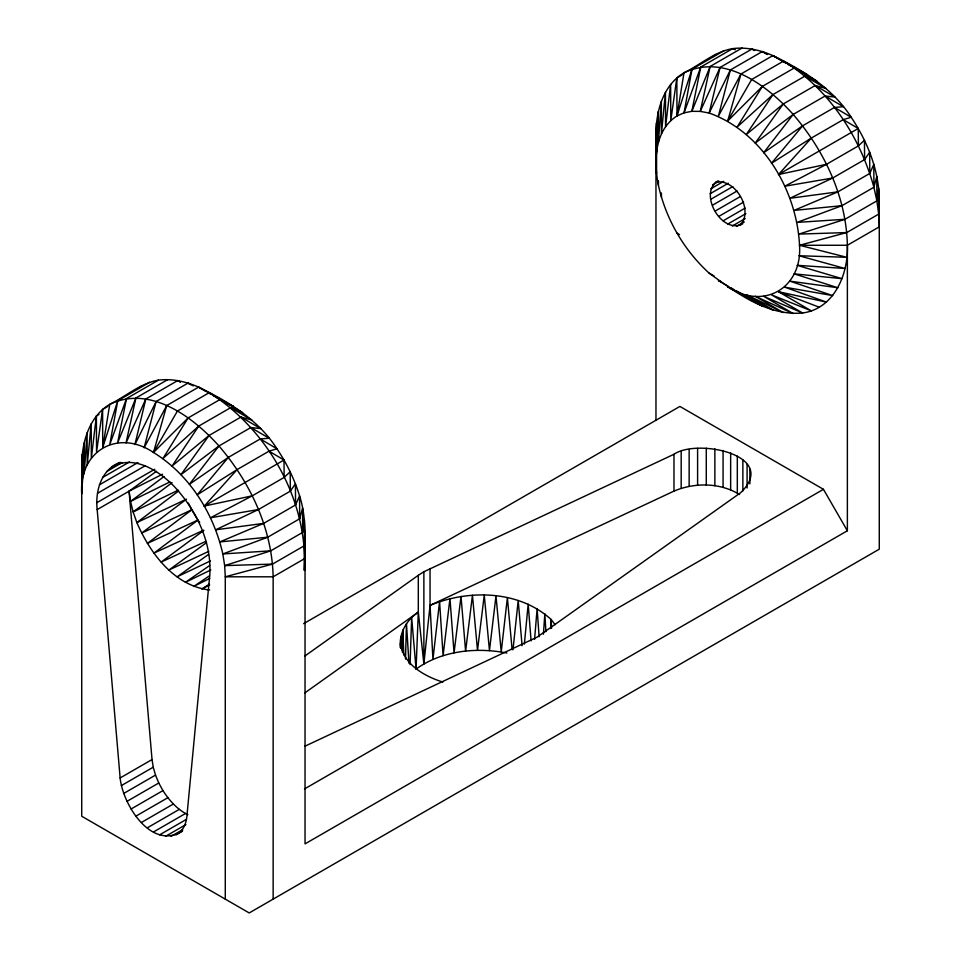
<?xml version="1.0" encoding="UTF-8"?>
<svg xmlns="http://www.w3.org/2000/svg" width="961" height="961" viewBox="0 0 961 961"><rect width="100%" height="100%" fill="white"/><g stroke="black" fill="none" stroke-linecap="round" stroke-linejoin="round"><path stroke-width="1.44" d="M400.509 647.846C398.635 633.491 406.539 619.965 418.311 612.145L418.311 575.303L423.873 571.747L673.973 454.265C697.181 438.096 779.671 455.154 740.607 492.741L537.127 637.131L304.649 746.349M400.761 647.065L400.821 636.626L401.025 646.885M98.947 414.491L96.388 415.969L91.343 458.025L91.199 423.813L87.187 465.352L87.091 432.894L84.172 473.881L84.124 443.081L82.334 483.455L82.322 454.265L81.721 493.918C78.79 450.997 117.795 428.474 153.496 452.475L177.425 411.032L209.33 392.617C268.071 430.035 307.916 500.213 304.433 570.414C304.577 545.548 307.4 519.985 299.568 495.888C294.45 479.155 286.714 463.298 276.948 448.787C258.569 419.897 228.718 401.77 198.615 387.127C186.026 381.649 172.175 378.346 158.409 380.16C140.186 383.271 125.963 396.449 109.758 404.329C88.64 416.93 81.673 443.165 81.721 466.289L81.721 816.249L249.211 912.95L879.279 549.175L879.279 199.227C878.786 169.797 867.387 141.483 851.194 117.254C832.803 88.364 802.952 70.225 772.86 55.594C760.259 50.116 746.421 46.813 732.654 48.627C714.431 51.726 700.209 64.904 683.992 72.796C662.886 85.385 655.919 111.632 655.967 134.756L655.967 420.245M402.443 652.291L402.827 630.02L403.836 654.909M405.506 659.102L406.467 623.641L408.966 663.21M410.047 664.64L411.668 617.647L416.065 669.072C441.94 650.489 476.248 647.125 506.879 653.012M416.065 669.072L418.311 612.145L304.697 692.989M735.934 290.739L762.385 306.018L727.741 286.714C763.454 310.715 802.459 288.192 799.528 245.271L846.773 232.55L878.678 214.123L876.876 200.873L878.666 188.044L879.279 226.844L847.374 245.271C848.527 273.849 834.304 308.757 802.591 312.986C767.226 316.121 736.294 292.853 709.17 273.164C683.764 250.004 665.757 218.82 658.405 185.245C653.636 161.52 654.261 130.42 676.988 115.909L683.992 72.796C724.318 53.227 767.178 85.313 793.197 114.419C824.358 150.709 846.317 196.885 847.374 245.271L847.374 530.76L305.033 843.878L305.033 530.76L304.433 545.668L272.528 564.083L225.282 576.804L225.282 899.136M878.678 214.123L879.279 199.227M304.156 547.205L305.033 530.76M656.579 151.922L658.357 111.548L658.405 142.348L661.336 101.361L661.432 133.819L665.444 92.28L665.577 126.492L670.634 84.424L670.802 120.485L676.844 77.913L681.95 74.958M550.665 628.506L551.158 619.509C519.108 590.258 468.572 589.225 430.047 605.37L423.873 663.835L418.311 612.145M182.338 831.289C151.081 850.497 122.804 804.573 120.137 777.966L97.181 509.606C95.091 491.371 101.073 469.713 119.705 462.469M543.421 634.212L544.839 613.743L545.908 631.653M534.568 639.437L537.127 608.577L539.109 636.735M524.37 644.074L528.178 604.121L531.097 640.891M512.994 649.684L518.195 600.481L522.099 645.708M742.733 223.829C721.855 234.989 697.806 193.353 717.927 180.848M305.033 558.389L273.14 576.804L225.282 576.804L224.67 565.633L270.738 550.833L302.643 532.406L304.421 519.589L304.433 570.414M107.704 406.491L102.599 409.446L96.556 452.03L96.388 415.969M102.599 409.446L102.743 447.454L109.758 404.329C150.072 384.76 192.945 416.858 218.952 445.952C250.112 482.242 272.083 528.418 273.14 576.804L273.14 899.136M723.897 50.741L691.992 69.156L684.052 112.845L676.988 115.909L676.844 77.913M158.409 380.16L126.504 398.575L117.614 442.865L135.897 398.01L167.803 379.583M700.749 67.042L691.848 111.32L684.052 112.845L700.749 67.042L732.654 48.627L735.345 49.768M135.897 398.01L126.035 442.925L145.82 398.983L177.725 380.568L180.356 381.853M710.143 66.465L700.269 111.392L691.848 111.32L710.143 66.465L742.048 48.05M145.82 398.983L134.924 444.571L156.126 401.506L188.032 383.091L193.341 385.854M754.601 50.32L751.958 49.035L720.065 67.45L709.17 113.038C762.662 132.222 796.765 190.05 799.528 245.271L846.773 257.296L798.915 255.734L844.983 268.479L797.077 265.308L842.004 278.666L794.062 273.837L837.896 287.747L789.906 281.165L832.707 295.592L784.693 287.159L826.496 302.114L778.494 291.736L811.348 310.871L771.443 294.811L802.591 312.986L763.635 296.324L793.197 313.562L755.214 296.264L783.275 312.577L746.325 294.619L772.968 310.055L737.111 291.411M156.126 401.506L144.126 447.778L166.709 405.542L198.615 387.127L233.259 406.431L223.889 401.734M767.587 54.321L762.277 51.558L730.372 69.973L718.372 116.245L740.955 74.009L772.86 55.594L807.504 74.898L798.135 70.189M272.528 564.083L224.67 565.633L222.832 553.944L267.759 537.199L299.664 518.784L302.595 507.888L302.643 532.406M876.876 200.873L873.909 187.251L876.828 176.356L876.876 200.873L844.983 219.288L798.915 234.1L846.773 232.55M270.738 550.833L222.832 553.944C213.618 513.198 189.425 474.65 153.496 452.475L166.709 405.542M807.504 74.898L794.291 67.967L762.385 86.382L727.741 120.942L740.955 74.009M102.743 447.454L117.759 400.689L109.806 444.378L126.504 398.575M676.988 115.909L691.992 69.156M267.759 537.199L219.817 541.932L263.662 523.385L295.556 504.969L299.568 495.888L299.664 518.784M842.004 205.666L794.062 210.399L837.896 191.852L869.801 173.424L873.813 164.343L873.909 187.251L842.004 205.666L797.077 222.399L844.983 219.288M720.065 67.45L700.269 111.392L709.17 113.038L730.372 69.973M727.741 120.942L751.67 79.499L783.575 61.084C828.935 88.844 859.915 136.558 873.909 187.251M233.259 406.431L220.045 399.5L188.14 417.915L162.865 458.601L198.723 426.095L230.628 407.68L242.628 412.545L213.774 395.884M762.385 86.382L737.111 127.056L772.968 94.562L804.874 76.147L816.874 81.012L793.077 67.27M198.723 426.095L172.079 466.025L209.042 435.489L240.935 417.062L251.83 419.981L230.628 407.68M772.968 94.562L746.325 134.492L783.275 103.956L815.18 85.529L826.076 88.448L804.874 76.147M263.662 523.385L215.66 529.811L258.461 509.534L290.366 491.119L295.423 483.767L295.556 504.969M837.896 191.852L789.906 198.278L832.707 178.001L864.612 159.586L869.657 152.222L869.801 173.424M209.042 435.489L180.968 474.65L218.952 445.952L250.857 427.537L260.731 428.594L240.935 417.062M783.275 103.956L755.214 143.105L793.197 114.419L825.103 96.004L834.965 97.061L815.18 85.529M218.952 445.952L189.389 484.308L228.346 457.376L260.251 438.949L269.152 438.252L250.857 427.537M793.197 114.419L763.635 152.763L802.591 125.831L834.496 107.416L843.386 106.719L825.103 96.004M175.959 834.965C182.914 831.541 186.122 823.829 186.866 816.49L209.822 574.642C211.744 541.848 196.152 510.015 174.193 486.434C158.889 470.77 133.807 454.313 111.993 466.926M228.346 457.376L197.197 494.831L237.103 469.593L269.008 451.177L276.948 448.787L260.251 438.949M802.591 125.831L771.443 163.298L811.348 138.06L843.241 119.644L851.194 117.254L834.496 107.416M290.366 491.119L290.198 471.731L284.156 477.425L252.25 495.84L204.261 506.063L237.103 469.593M864.612 159.586L864.444 140.198L858.401 145.892L826.496 164.307L778.494 174.518L811.348 138.06M153.496 452.475L188.14 417.915M740.15 225.318C754.241 210.459 735.249 177.557 715.332 182.338M178.65 490.939L136.858 522.592C150.036 553.176 174.205 585.826 209.63 590.03M172.067 482.674L133.135 511.937L136.858 522.592L186.47 499.143L141.615 533.115L191.744 509.823L197.173 518.772M199.696 522.436L197.954 520.057L153.928 553.128L203.6 530.22M164.079 476.512L130.528 501.402L133.135 511.937L178.253 490.158M203.756 530.472L161.184 562.065L205.81 541.367M206.507 542.653L168.956 570.017L208.729 551.374M97.181 509.606L129.074 491.179L156.427 471.31M138.084 388.472L141.651 385.914M712.317 56.927L715.897 54.381M208.549 554.413L177.088 576.828L210.387 560.96M304.697 656.147L418.311 575.303M209.642 565.524L185.401 582.33L210.783 569.969M209.522 575.783L193.714 586.426L209.762 578.402M209.39 584.096L201.846 589.009L209.666 584.973M116.641 401.338L149.652 382.274M118.191 463.863L120.762 462.373M106.719 471.515L122.155 462.601M102.479 477.533L129.495 461.941M99.391 484.849L137.976 462.565M97.505 493.293L145.099 465.809M96.869 502.675L154.757 469.244M712.545 184.92L719.02 181.185M710.792 188.8L723.729 181.329M710.191 193.702L728.306 183.239M710.792 199.287L732.787 186.59M712.545 205.186L737.123 190.999M204.261 506.063L284.012 460.007L269.008 451.177M715.332 210.988L739.91 196.801M778.494 174.518L858.257 128.474L843.241 119.644M718.972 216.309L743.538 202.122M723.201 220.778L745.183 208.081M727.741 224.093L745.844 213.63M732.282 226.015L745.219 218.555M736.522 226.436L744.282 221.955M303.628 623.665L679.895 406.431L823.445 489.317L847.374 530.76M120.137 777.966L152.03 759.55L129.074 491.179L162.541 474.205M121.326 785.617L153.231 767.19L152.03 759.55M123.597 793.522L155.502 775.095L153.231 767.19M126.876 801.414L158.769 782.999L155.502 775.095M131.044 809.03L162.938 790.615C169.256 800.333 177.256 809.57 187.851 814.7M135.957 816.117L167.863 797.702M141.471 822.436L173.376 804.021M147.381 827.781L179.287 809.366M153.496 831.962L185.401 813.547M159.622 834.845L186.422 819.373M165.532 836.334L185.953 824.55M171.046 836.37L182.53 829.739M180.127 832.166L182.686 830.688M304.469 788.957L823.445 489.317M826.496 164.307L784.693 186.242L832.707 178.001M252.25 495.84L210.447 517.787L258.461 509.534M169.953 481.893L130.528 501.402L129.074 491.179M512.117 649.696L507.384 597.718L501.222 651.87L495.984 595.916L489.461 650.585L484.26 595.087L477.509 650.333L472.44 595.267L465.617 651.102L461.004 596.433L454.048 652.891L449.964 598.535L443.081 655.654L439.573 601.538L432.943 659.33L430.047 605.37L673.973 491.107C694.659 482.35 720.185 482.518 739.538 494.543M197.954 520.057L147.357 543.409L191.744 509.823L188.452 503.144M799.528 245.271L847.374 245.271M442.805 682.07C424.438 676.22 403.296 664.483 400.509 643.438L400.533 647.93M778.494 291.736L819.349 307.232M721.038 281.669L718.372 280.588L728.414 286.39M727.741 286.714L740.955 293.646M772.86 55.594L785.497 62.897M788.02 64.351L790.543 65.816M762.277 51.558L767.346 54.501M709.17 273.164L714.155 276.059M730.925 287.844L733.423 289.297M198.615 387.127L206.195 391.511M208.729 392.965L211.252 394.43M188.032 383.091L190.566 384.556M751.958 49.035L754.517 50.513M177.725 380.568L180.272 382.046M676.988 233.127L679.487 234.604M742.144 294.414L751.67 300.529M555.134 624.71L551.158 619.509L551.566 628.29M158.769 782.999L162.938 790.615M655.967 134.756L656.567 147.477L655.967 162.385L656.567 122.732L656.579 173.557M858.257 128.474L858.401 145.892M284.012 460.007L284.156 477.425M661.408 192.969L661.432 197.257M658.405 180.92L658.405 185.245M749.88 469.136L749.88 483.863M747.093 464.391L747.093 487.96M742.865 460.019L742.865 490.963M737.315 456.163L737.315 493.005M730.648 452.967L730.648 489.798M723.068 450.517L723.068 487.359M714.864 448.907L714.864 485.749M706.275 448.186L706.275 485.029M697.602 448.391L697.602 485.233M689.145 449.496L689.145 486.338M681.181 451.478L681.181 488.32M673.973 454.265L673.973 491.107M430.047 568.528L430.047 605.37M423.873 571.747L423.873 663.835"/></g></svg>
